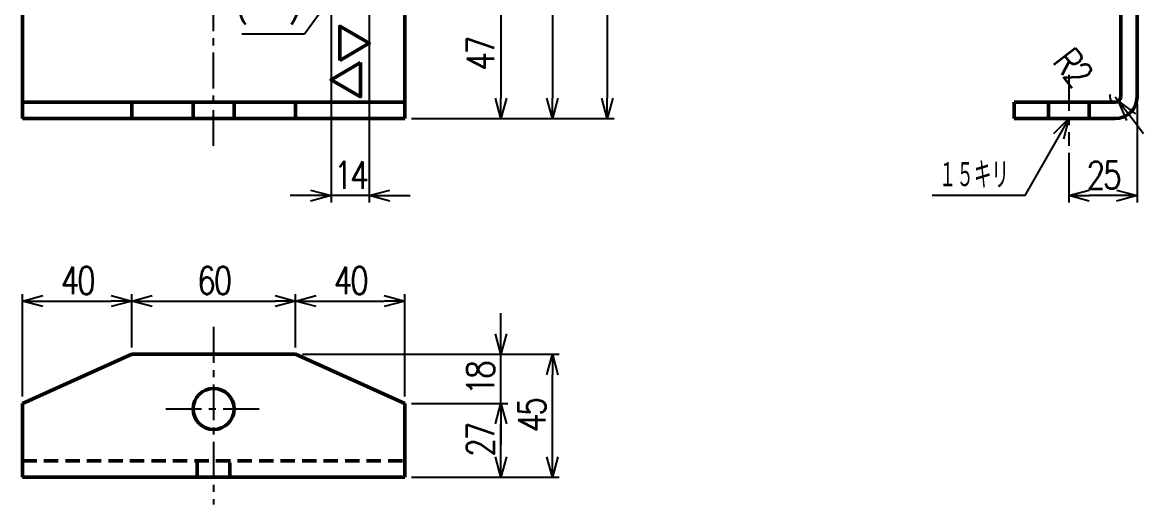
# Model space of a CAD drawing. Header units: millimetres. Extents: x -70 to 393, y -141 to 323.
# Drawn here: x -70 to 340.5, y -141.3 to 35.2 of the extents above; entities that cross this region are included whole.
import ezdxf

# ---------------------------------------------------------------- set-up
doc = ezdxf.new("R2010")
doc.units = ezdxf.units.MM
doc.header["$LTSCALE"] = 0.413386
doc.linetypes.add('CENTER', pattern=[50.8, 31.75, -6.35, 6.35, -6.35])
doc.linetypes.add('DASHED', pattern=[19.05, 12.7, -6.35])
doc.layers.add('NoLayerName_001', color=7, linetype='Continuous')
doc.styles.get("Standard").update_dxf_attribs({"font": 'txt', "bigfont": 'extfont2'})
doc.dimstyles.get("Standard").update_dxf_attribs({"dimtxt": 2.5, "dimasz": 2.5, "dimexe": 1.25, "dimexo": 0.625, "dimtad": 1, "dimdec": 3, "dimzin": 0, "dimdsep": 46, "dimtxsty": 'Standard', "dimcen": 2.5, "dimadec": 0, "dimazin": 0, "dimtfac": 0.75, "dimtdec": 3, "dimtmove": 0, "dimatfit": 3, "dimfxl": 1, "dimarcsym": 0})

# ---------------------------------------------------------------- blocks, each defined once
blk = doc.blocks.new('_OPEN30')
at = {"color": 0, "linetype": 'ByBlock', "lineweight": -2}
for p, q in [((-1, 0.267949), (0, 0)), ((0, 0), (-1, -0.267949)), ((0, 0), (-1, 0))]:
    blk.add_line(p, q, dxfattribs=at)
blk = doc.blocks.new('*D28')
at = {"layer": 'Defpoints', "color": 0}
for p in [(50, 54), (45.88, 48.34)]:
    blk.add_point(p, dxfattribs=at)
at = {"layer": 'NoLayerName_001', "color": 0, "linetype": 'Continuous', "lineweight": 50}
for p, q in [((47.5, 54), (52.5, 54)), ((50, 51.5), (50, 56.5))]:
    blk.add_line(p, q, dxfattribs=at)
at = {"layer": 'NoLayerName_001', "color": 0, "linetype": 'Continuous', "lineweight": 25}
for p, q in [((33.25, 30.97), (41.47, 42.27)), ((10.28, 30.97), (33.25, 30.97))]:
    blk.add_line(p, q, dxfattribs=at)
at = {"layer": 'NoLayerName_001', "color": 0, "lineweight": 25, "xscale": 7.5, "yscale": 7.5, "zscale": 7.5, "rotation": 53.97295393722036}
blk.add_blockref('_OPEN30', (45.88, 48.34), dxfattribs=at)
at = {"layer": 'NoLayerName_001', "color": 2, "lineweight": 50, "insert": (19.75, 41.09), "char_height": 10, "attachment_point": 5}
blk.add_mtext('\\W0.8000;\\T0.8750;(ＲＲ)', dxfattribs=at)
blk = doc.blocks.new('_NONE')
blk = doc.blocks.new('SX_FinishSymbol_1')
at = {"color": 0, "linetype": 'ByBlock', "lineweight": -2}
blk.add_lwpolyline([(-0.5, 0.866), (0, 0), (0.5, 0.866)], close=True, dxfattribs=at)
blk = doc.blocks.new('*D31')
at = {"layer": 'Defpoints', "color": 0}
for p in [(50, 47), (70, 0), (105.2, 0)]:
    blk.add_point(p, dxfattribs=at)
at = {"layer": 'NoLayerName_001', "color": 0, "linetype": 'Continuous', "lineweight": 25}
for p, q in [((52.5, 47), (107.7, 47)), ((105.2, 39.5), (105.2, 7.5)), ((72.5, 0), (107.7, 0))]:
    blk.add_line(p, q, dxfattribs=at)
at = {"layer": 'NoLayerName_001', "color": 0, "lineweight": 25, "xscale": 7.5, "yscale": 7.5, "zscale": 7.5}
for p, rotation in [((105.2, 47), 90), ((105.2, 0), 270)]:
    blk.add_blockref('_OPEN30', p, dxfattribs=dict(at, rotation=rotation))
at = {"layer": 'NoLayerName_001', "color": 2, "lineweight": 50, "insert": (97.7, 23.5), "char_height": 10, "attachment_point": 5, "rotation": 90}
blk.add_mtext('\\W0.8000;\\T0.8750;47', dxfattribs=at)
blk = doc.blocks.new('*D32')
at = {"layer": 'Defpoints', "color": 0}
for p in [(43, 54), (57, 54), (43, -28.21)]:
    blk.add_point(p, dxfattribs=at)
at = {"layer": 'NoLayerName_001', "color": 0, "linetype": 'Continuous', "lineweight": 25}
for p, q in [((43, 51.5), (43, -30.71)), ((57, 51.5), (57, -30.71)), ((35.5, -28.21), (28, -28.21)), ((57, -28.21), (43, -28.21)), ((64.5, -28.21), (72, -28.21))]:
    blk.add_line(p, q, dxfattribs=at)
at = {"layer": 'NoLayerName_001', "color": 0, "lineweight": 25, "xscale": 7.5, "yscale": 7.5, "zscale": 7.5}
blk.add_blockref('_OPEN30', (43, -28.21), dxfattribs=at)
at = {"layer": 'NoLayerName_001', "color": 0, "lineweight": 25, "xscale": 7.5, "yscale": 7.5, "zscale": 7.5, "rotation": 180}
blk.add_blockref('_OPEN30', (57, -28.21), dxfattribs=at)
at = {"layer": 'NoLayerName_001', "color": 2, "lineweight": 50, "insert": (50, -20.71), "char_height": 10, "attachment_point": 5}
blk.add_mtext('\\W0.8000;\\T0.8750;14', dxfattribs=at)
blk = doc.blocks.new('*D33')
at = {"layer": 'Defpoints', "color": 0}
for p in [(27.5, 170), (70, 0), (124.03, 0)]:
    blk.add_point(p, dxfattribs=at)
at = {"layer": 'NoLayerName_001', "color": 0, "linetype": 'Continuous', "lineweight": 25}
for p, q in [((30, 170), (126.53, 170)), ((124.03, 162.5), (124.03, 7.5)), ((72.5, 0), (126.53, 0))]:
    blk.add_line(p, q, dxfattribs=at)
at = {"layer": 'NoLayerName_001', "color": 0, "lineweight": 25, "xscale": 7.5, "yscale": 7.5, "zscale": 7.5}
for p, rotation in [((124.03, 170), 90.00000000000001), ((124.03, 0), 270)]:
    blk.add_blockref('_OPEN30', p, dxfattribs=dict(at, rotation=rotation))
at = {"layer": 'NoLayerName_001', "color": 2, "lineweight": 50, "insert": (116.53, 85), "char_height": 10, "attachment_point": 5, "rotation": 90}
blk.add_mtext('\\W0.8000;\\T0.8750;170', dxfattribs=at)
blk = doc.blocks.new('*D34')
at = {"layer": 'Defpoints', "color": 0}
for p in [(40, 200), (70, 0), (144.11, 0)]:
    blk.add_point(p, dxfattribs=at)
at = {"layer": 'NoLayerName_001', "color": 0, "linetype": 'Continuous', "lineweight": 25}
for p, q in [((42.5, 200), (146.61, 200)), ((144.11, 192.5), (144.11, 7.5)), ((72.5, 0), (146.61, 0))]:
    blk.add_line(p, q, dxfattribs=at)
at = {"layer": 'NoLayerName_001', "color": 0, "lineweight": 25, "xscale": 7.5, "yscale": 7.5, "zscale": 7.5}
for p, rotation in [((144.11, 200), 90), ((144.11, 0), 270)]:
    blk.add_blockref('_OPEN30', p, dxfattribs=dict(at, rotation=rotation))
at = {"layer": 'NoLayerName_001', "color": 2, "lineweight": 50, "insert": (136.61, 100), "char_height": 10, "attachment_point": 5, "rotation": 90}
blk.add_mtext('\\W0.8000;\\T0.8750;200', dxfattribs=at)
blk = doc.blocks.new('JZB_0007')
at = {"layer": 'NoLayerName_001', "color": 7, "linetype": 'Continuous', "lineweight": 50}
for p, q in [((30, 200), (0, 170)), ((30, 200), (110, 200)), ((140, 170), (110, 200)), ((0, 170), (0, 0)), ((140, 170), (140, 0)), ((13, 54), (13, 140)), ((27, 140), (27, 54)), ((113, 54), (113, 140)), ((127, 140), (127, 54)), ((0, 6), (140, 6)), ((0, 0), (140, 0))]:
    blk.add_line(p, q, dxfattribs=at)
for centre, start, end in [((20, 140), 0, 180), ((120, 140), 0, 180), ((20, 54), 180, 0), ((120, 54), 180, 0)]:
    blk.add_arc(centre, 7, start, end, dxfattribs=at)
blk = doc.blocks.new('JZB_0008')
at = {"layer": 'NoLayerName_001', "color": 3, "linetype": 'DASHED', "lineweight": 50}
for p, q in [((0, 6), (0, 0)), ((15, 0), (15, 6))]:
    blk.add_line(p, q, dxfattribs=at)
blk = doc.blocks.new('*D35')
at = {"layer": 'Defpoints', "color": 0}
for p in [(330.13, 8), (331.35, 6.42)]:
    blk.add_point(p, dxfattribs=at)
at = {"layer": 'NoLayerName_001', "color": 0, "linetype": 'Continuous', "lineweight": 25}
for p, q in [((330.13, 8), (331.35, 6.42)), ((335.92, 0.47), (340.5, -5.47))]:
    blk.add_line(p, q, dxfattribs=at)
blk.add_arc((330.13, 8), 2, 155.0366, 270, dxfattribs=at)
at = {"layer": 'NoLayerName_001', "color": 0, "lineweight": 25, "xscale": 7.5, "yscale": 7.5, "zscale": 7.5, "rotation": 127.5990644333312}
blk.add_blockref('_OPEN30', (331.35, 6.42), dxfattribs=at)
at = {"layer": 'NoLayerName_001', "color": 2, "lineweight": 50, "insert": (314.54, 18.94), "char_height": 10, "attachment_point": 5, "rotation": 307.5991}
blk.add_mtext('\\W0.8000;\\T0.8750;R2', dxfattribs=at)
blk = doc.blocks.new('*D36')
at = {"layer": 'Defpoints', "color": 0}
for p in [(338.13, 8), (313.13, -10), (313.13, -28.21)]:
    blk.add_point(p, dxfattribs=at)
at = {"layer": 'NoLayerName_001', "color": 0, "linetype": 'Continuous', "lineweight": 25}
for p, q in [((338.13, 5.5), (338.13, -30.71)), ((313.13, -12.5), (313.13, -30.71)), ((330.63, -28.21), (320.63, -28.21))]:
    blk.add_line(p, q, dxfattribs=at)
at = {"layer": 'NoLayerName_001', "color": 0, "lineweight": 25, "xscale": 7.5, "yscale": 7.5, "zscale": 7.5}
for p, rotation in [((313.13, -28.21), 180), ((338.13, -28.21), 360)]:
    blk.add_blockref('_OPEN30', p, dxfattribs=dict(at, rotation=rotation))
at = {"layer": 'NoLayerName_001', "color": 2, "lineweight": 50, "insert": (325.63, -20.71), "char_height": 10, "attachment_point": 5}
blk.add_mtext('\\W0.8000;\\T0.8750;25', dxfattribs=at)
blk = doc.blocks.new('DIM_0007')
at = {"color": 3, "linetype": 'Continuous', "lineweight": 25}
for points in [[(50.08, 28.21), (34, 0), (0, 0)], [(44.62, 22.69), (50.08, 28.21), (48.11, 20.7)]]:
    blk.add_lwpolyline(points, dxfattribs=at)
at = {"color": 2, "linetype": 'Continuous', "lineweight": 50, "width": 0.583333}
blk.add_text('１５キリ', height=10, dxfattribs=at).set_placement((2.5, 2.5))
blk = doc.blocks.new('JZB_0012')
at = {"layer": 'NoLayerName_001', "color": 7, "linetype": 'Continuous', "lineweight": 50}
for p, q in [((39, 200), (39, 8)), ((39, 200), (45, 200)), ((45, 200), (45, 8)), ((0, 0), (0, 6)), ((0, 6), (37, 6)), ((0, 0), (37, 0))]:
    blk.add_line(p, q, dxfattribs=at)
at = {"layer": 'NoLayerName_001', "color": 3, "linetype": 'DASHED', "lineweight": 50}
for p, q in [((45, 147), (39, 147)), ((39, 47), (45, 47))]:
    blk.add_line(p, q, dxfattribs=at)
at = {"layer": 'NoLayerName_001', "color": 7, "linetype": 'Continuous', "lineweight": 50}
for radius in [2, 8]:
    blk.add_arc((37, 8), radius, 270, 0, dxfattribs=at)
at = {"layer": 'NoLayerName_001', "color": 3, "linetype": 'Continuous', "lineweight": 25, "start_tangent": (0.83205, -0.5547), "end_tangent": (0.83205, -0.5547)}
for points in [[(39, 183.05), (40.5, 182.05), (42, 183.05), (43.5, 184.05), (45, 183.05)], [(39, 159.05), (40.5, 158.05), (42, 159.05), (43.5, 160.05), (45, 159.05)]]:
    blk.add_spline(points, degree=3, dxfattribs=at)
blk = doc.blocks.new('JZB_0013')
at = {"layer": 'NoLayerName_001', "color": 4, "linetype": 'CENTER', "lineweight": 25}
blk.add_line((7.5, 26), (7.5, 0), dxfattribs=at)
at = {"layer": 'NoLayerName_001', "color": 3, "linetype": 'DASHED', "lineweight": 50}
for p, q in [((0, 16), (0, 10)), ((15, 10), (15, 16))]:
    blk.add_line(p, q, dxfattribs=at)
blk = doc.blocks.new('*D53')
at = {"layer": 'Defpoints', "color": 0}
for p in [(70, -66.81), (30, -86.28), (70, -104.28)]:
    blk.add_point(p, dxfattribs=at)
at = {"layer": 'NoLayerName_001', "color": 0, "linetype": 'Continuous', "lineweight": 25}
for p, q in [((30, -83.78), (30, -64.31)), ((70, -101.78), (70, -64.31)), ((37.5, -66.81), (62.5, -66.81))]:
    blk.add_line(p, q, dxfattribs=at)
at = {"layer": 'NoLayerName_001', "color": 0, "lineweight": 25, "xscale": 7.5, "yscale": 7.5, "zscale": 7.5, "rotation": 180}
blk.add_blockref('_OPEN30', (30, -66.81), dxfattribs=at)
at = {"layer": 'NoLayerName_001', "color": 0, "lineweight": 25, "xscale": 7.5, "yscale": 7.5, "zscale": 7.5}
blk.add_blockref('_OPEN30', (70, -66.81), dxfattribs=at)
at = {"layer": 'NoLayerName_001', "color": 2, "lineweight": 50, "insert": (50, -59.31), "char_height": 10, "attachment_point": 5}
blk.add_mtext('\\W0.8000;\\T0.8750;40', dxfattribs=at)
blk = doc.blocks.new('*D54')
at = {"layer": 'Defpoints', "color": 0}
for p in [(-30, -66.81), (-30, -86.28), (-70, -104.28)]:
    blk.add_point(p, dxfattribs=at)
at = {"layer": 'NoLayerName_001', "color": 0, "linetype": 'Continuous', "lineweight": 25}
for p, q in [((-70, -101.78), (-70, -64.31)), ((-30, -83.78), (-30, -64.31)), ((-62.5, -66.81), (-37.5, -66.81))]:
    blk.add_line(p, q, dxfattribs=at)
at = {"layer": 'NoLayerName_001', "color": 0, "lineweight": 25, "xscale": 7.5, "yscale": 7.5, "zscale": 7.5, "rotation": 180}
blk.add_blockref('_OPEN30', (-70, -66.81), dxfattribs=at)
at = {"layer": 'NoLayerName_001', "color": 0, "lineweight": 25, "xscale": 7.5, "yscale": 7.5, "zscale": 7.5}
blk.add_blockref('_OPEN30', (-30, -66.81), dxfattribs=at)
at = {"layer": 'NoLayerName_001', "color": 2, "lineweight": 50, "insert": (-50, -59.31), "char_height": 10, "attachment_point": 5}
blk.add_mtext('\\W0.8000;\\T0.8750;40', dxfattribs=at)
blk = doc.blocks.new('*D55')
at = {"layer": 'Defpoints', "color": 0}
for p in [(30, -66.81), (-30, -86.28), (30, -86.28)]:
    blk.add_point(p, dxfattribs=at)
at = {"layer": 'NoLayerName_001', "color": 0, "linetype": 'Continuous', "lineweight": 25}
for p, q in [((-30, -83.78), (-30, -64.31)), ((30, -83.78), (30, -64.31)), ((-22.5, -66.81), (22.5, -66.81))]:
    blk.add_line(p, q, dxfattribs=at)
at = {"layer": 'NoLayerName_001', "color": 0, "lineweight": 25, "xscale": 7.5, "yscale": 7.5, "zscale": 7.5, "rotation": 180}
blk.add_blockref('_OPEN30', (-30, -66.81), dxfattribs=at)
at = {"layer": 'NoLayerName_001', "color": 0, "lineweight": 25, "xscale": 7.5, "yscale": 7.5, "zscale": 7.5}
blk.add_blockref('_OPEN30', (30, -66.81), dxfattribs=at)
at = {"layer": 'NoLayerName_001', "color": 2, "lineweight": 50, "insert": (0, -59.31), "char_height": 10, "attachment_point": 5}
blk.add_mtext('\\W0.8000;\\T0.8750;60', dxfattribs=at)
blk = doc.blocks.new('*D56')
at = {"layer": 'Defpoints', "color": 0}
for p in [(30, -86.28), (124.03, -86.28), (70, -131.28)]:
    blk.add_point(p, dxfattribs=at)
at = {"layer": 'NoLayerName_001', "color": 0, "linetype": 'Continuous', "lineweight": 25}
for p, q in [((32.5, -86.28), (126.53, -86.28)), ((124.03, -123.78), (124.03, -93.78)), ((72.5, -131.28), (126.53, -131.28))]:
    blk.add_line(p, q, dxfattribs=at)
at = {"layer": 'NoLayerName_001', "color": 0, "lineweight": 25, "xscale": 7.5, "yscale": 7.5, "zscale": 7.5}
for p, rotation in [((124.03, -86.28), 90), ((124.03, -131.28), 270)]:
    blk.add_blockref('_OPEN30', p, dxfattribs=dict(at, rotation=rotation))
at = {"layer": 'NoLayerName_001', "color": 2, "lineweight": 50, "insert": (116.53, -108.78), "char_height": 10, "attachment_point": 5, "rotation": 90}
blk.add_mtext('\\W0.8000;\\T0.8750;45', dxfattribs=at)
blk = doc.blocks.new('*D57')
at = {"layer": 'Defpoints', "color": 0}
for p in [(70, -104.28), (105.2, -104.28), (70, -131.28)]:
    blk.add_point(p, dxfattribs=at)
at = {"layer": 'NoLayerName_001', "color": 0, "linetype": 'Continuous', "lineweight": 25}
for p, q in [((72.5, -104.28), (107.7, -104.28)), ((105.2, -123.78), (105.2, -111.78)), ((72.5, -131.28), (107.7, -131.28))]:
    blk.add_line(p, q, dxfattribs=at)
at = {"layer": 'NoLayerName_001', "color": 0, "lineweight": 25, "xscale": 7.5, "yscale": 7.5, "zscale": 7.5}
for p, rotation in [((105.2, -104.28), 90), ((105.2, -131.28), 270)]:
    blk.add_blockref('_OPEN30', p, dxfattribs=dict(at, rotation=rotation))
at = {"layer": 'NoLayerName_001', "color": 2, "lineweight": 50, "insert": (97.7, -117.78), "char_height": 10, "attachment_point": 5, "rotation": 90}
blk.add_mtext('\\W0.8000;\\T0.8750;27', dxfattribs=at)
blk = doc.blocks.new('*D58')
at = {"layer": 'Defpoints', "color": 0}
for p in [(30, -86.28), (105.2, -86.28), (70, -104.28)]:
    blk.add_point(p, dxfattribs=at)
at = {"layer": 'NoLayerName_001', "color": 0, "linetype": 'Continuous', "lineweight": 25}
for p, q in [((105.2, -78.78), (105.2, -71.28)), ((32.5, -86.28), (107.7, -86.28)), ((105.2, -104.28), (105.2, -86.28)), ((72.5, -104.28), (107.7, -104.28)), ((105.2, -111.78), (105.2, -119.28))]:
    blk.add_line(p, q, dxfattribs=at)
at = {"layer": 'NoLayerName_001', "color": 0, "lineweight": 25, "xscale": 7.5, "yscale": 7.5, "zscale": 7.5}
for p, rotation in [((105.2, -86.28), 270), ((105.2, -104.28), 90)]:
    blk.add_blockref('_OPEN30', p, dxfattribs=dict(at, rotation=rotation))
at = {"layer": 'NoLayerName_001', "color": 2, "lineweight": 50, "insert": (97.7, -95.28), "char_height": 10, "attachment_point": 5, "rotation": 90}
blk.add_mtext('\\W0.8000;\\T0.8750;18', dxfattribs=at)
blk = doc.blocks.new('JZB_0015')
at = {"layer": 'NoLayerName_001', "color": 7, "linetype": 'DASHED', "lineweight": 50}
blk.add_line((0.1, 45), (0, 44.9), dxfattribs=at)
at = {"layer": 'NoLayerName_001', "color": 3, "linetype": 'DASHED', "lineweight": 50}
for p, q in [((4, 6), (4, 0)), ((16, 0), (16, 6))]:
    blk.add_line(p, q, dxfattribs=at)
blk = doc.blocks.new('JZB_0016')
at = {"layer": 'NoLayerName_001', "color": 7, "linetype": 'Continuous', "lineweight": 50}
for p, q in [((40, 45), (0, 27)), ((40, 45), (100, 45)), ((140, 27), (100, 45)), ((0, 0), (0, 27)), ((140, 0), (140, 27)), ((140, 0), (0, 0))]:
    blk.add_line(p, q, dxfattribs=at)
at = {"layer": 'NoLayerName_001', "color": 3, "linetype": 'DASHED', "lineweight": 50}
blk.add_line((0, 6), (140, 6), dxfattribs=at)
blk = doc.blocks.new('JZB_0017')
at = {"layer": 'NoLayerName_001', "color": 4, "linetype": 'CENTER', "lineweight": 25}
blk.add_line((0, 7.5), (35, 7.5), dxfattribs=at)
at = {"layer": 'NoLayerName_001', "color": 7, "linetype": 'Continuous', "lineweight": 50}
blk.add_circle((17.5, 7.5), 7.5, dxfattribs=at)

msp = doc.modelspace()

# ---------------------------------------------------------------- linework, layer by layer
at = {"layer": 'NoLayerName_001', "color": 4, "linetype": 'CENTER', "lineweight": 25}
for p, q in [((0, -10), (0, 210)), ((0, -76.2813), (0, -141.2813))]:
    msp.add_line(p, q, dxfattribs=at)
at = {"layer": 'NoLayerName_001', "color": 7, "linetype": 'Continuous', "lineweight": 50}
for p, q in [((-30, 0), (-30, 6)), ((30, 0), (30, 6))]:
    msp.add_line(p, q, dxfattribs=at)

# ---------------------------------------------------------------- block references
at = {"layer": 'NoLayerName_001'}
for name, p in [('JZB_0007', (-70, 0)), ('JZB_0012', (293.1282, 0)), ('JZB_0013', (305.6282, -10)), ('JZB_0008', (-7.5, 0)), ('JZB_0016', (-70, -131.2813)), ('JZB_0015', (-10, -131.2813)), ('JZB_0017', (-17.5, -113.7813))]:
    msp.add_blockref(name, p, dxfattribs=at)
at = {"layer": 'NoLayerName_001', "color": 1, "lineweight": 50, "xscale": 12.5, "yscale": 12.5, "zscale": 12.5}
for p, rotation in [((57, 27.529), 89.99999999999997), ((43, 14.2176), 269.9999999999999)]:
    msp.add_blockref('SX_FinishSymbol_1', p, dxfattribs=dict(at, rotation=rotation))
at = {"layer": 'NoLayerName_001', "color": 3, "linetype": 'Continuous', "lineweight": 25}
msp.add_blockref('DIM_0007', (263.0511, -28.2084), dxfattribs=at)

# ---------------------------------------------------------------- dimensions: what is measured, and where the dimension line sits
at = {"layer": 'NoLayerName_001', "color": 3, "linetype": 'Continuous', "lineweight": 50}
for base, p1, p2, angle, picture, middle in [((144.1093, 0), (40, 200), (70, 0), 270, '*D34', (144.1093, 100)), ((124.0332, 0), (27.5, 170), (70, 0), 270, '*D33', (124.0332, 85)), ((43, -28.2084), (57, 54), (43, 54), 180, '*D32', (50, -28.2084)), ((105.2022, 0), (50, 47), (70, 0), 270, '*D31', (105.2022, 23.5)), ((313.1282, -28.2084), (338.1282, 8), (313.1282, -10), 180, '*D36', (325.6282, -28.2084)), ((105.2022, -86.2813), (70, -104.2813), (30, -86.2813), 90, '*D58', (105.2022, -95.2813)), ((124.0332, -86.2813), (70, -131.2813), (30, -86.2813), 90, '*D56', (124.0332, -108.7813)), ((105.2022, -104.2813), (70, -131.2813), (70, -104.2813), 90, '*D57', (105.2022, -117.7813))]:
    dim = msp.add_linear_dim(base=base, p1=p1, p2=p2, angle=angle, text='\\W0.8000;\\T0.8750;<>', dimstyle='Standard', override={"dimtxt": 10, "dimasz": 7.5, "dimexe": 2.5, "dimexo": 2.5, "dimgap": 2.5, "dimzin": 8, "dimblk": 'OPEN30', "dimclrd": 0, "dimclre": 0, "dimclrt": 2, "dimtp": 0, "dimtm": 0, "dimlwd": 25, "dimlwe": 25}, dxfattribs=at)
    dim.commit()
    dim.dimension.update_dxf_attribs({"geometry": picture, "text_midpoint": middle, "dimtype": 160})
for center, mpoint, text, override, picture, middle in [((50, 54), (45.8828, 48.3388), '\\W0.8000;\\T0.8750;(ＲＲ)', {"dimtxt": 10, "dimasz": 7.5, "dimexe": 2.5, "dimexo": 2.5, "dimgap": 2.5, "dimtad": 3, "dimtih": 1, "dimtoh": 1, "dimzin": 8, "dimpost": '(Ｒ<>)', "dimblk1": 'NONE', "dimblk2": 'OPEN30', "dimsah": 1, "dimclrd": 0, "dimclre": 0, "dimclrt": 2, "dimtp": 0, "dimtm": 0, "dimtofl": 0, "dimlwd": 25, "dimlwe": 25}, '*D28', (19.7525, 30.9719)), ((330.1282, 8), (331.3485, 6.4154), '\\W0.8000;\\T0.8750;<>', {"dimtxt": 10, "dimasz": 7.5, "dimexe": 2.5, "dimexo": 2.5, "dimgap": 2.5, "dimtad": 3, "dimzin": 8, "dimblk1": 'NONE', "dimblk2": 'OPEN30', "dimsah": 1, "dimclrd": 0, "dimclre": 0, "dimclrt": 2, "dimtp": 0, "dimtm": 0, "dimtmove": 2, "dimlwd": 25, "dimlwe": 25}, '*D35', (314.5357, 18.9393))]:
    dim = msp.add_radius_dim(center=center, mpoint=mpoint, text=text, dimstyle='Standard', override=override, dxfattribs=at)
    dim.commit()
    dim.dimension.update_dxf_attribs({"geometry": picture, "text_midpoint": middle, "dimtype": 164})
for base, p1, p2, picture, middle in [((-30, -66.8055), (-70, -104.2813), (-30, -86.2813), '*D54', (-50, -66.8055)), ((30, -66.8055), (-30, -86.2813), (30, -86.2813), '*D55', (0, -66.8055)), ((70, -66.8055), (30, -86.2813), (70, -104.2813), '*D53', (50, -66.8055))]:
    dim = msp.add_linear_dim(base=base, p1=p1, p2=p2, text='\\W0.8000;\\T0.8750;<>', dimstyle='Standard', override={"dimtxt": 10, "dimasz": 7.5, "dimexe": 2.5, "dimexo": 2.5, "dimgap": 2.5, "dimzin": 8, "dimblk": 'OPEN30', "dimclrd": 0, "dimclre": 0, "dimclrt": 2, "dimtp": 0, "dimtm": 0, "dimlwd": 25, "dimlwe": 25}, dxfattribs=at)
    dim.commit()
    dim.dimension.update_dxf_attribs({"geometry": picture, "text_midpoint": middle, "dimtype": 160})

doc.saveas('drawing.dxf')
